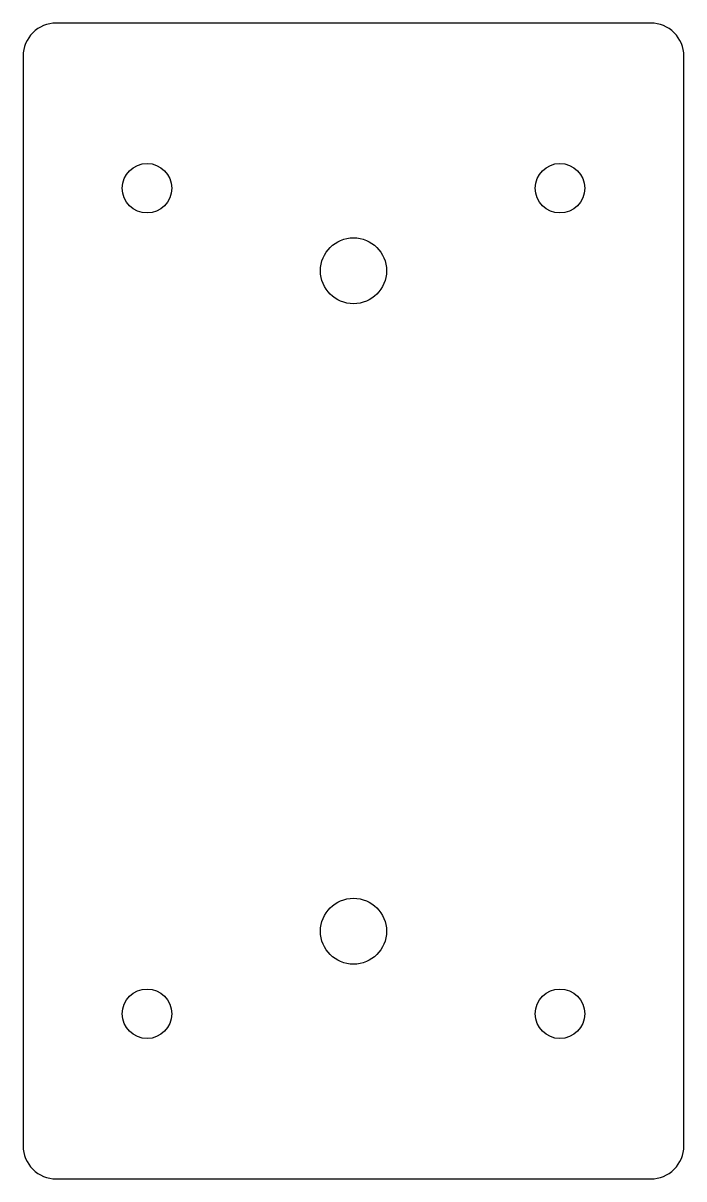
# Model space of a CAD drawing. Header units: millimetres. Extents: x -20 to 20, y -35 to 35.
import ezdxf

# ---------------------------------------------------------------- set-up
doc = ezdxf.new("R2010")
doc.units = ezdxf.units.MM

msp = doc.modelspace()

# ---------------------------------------------------------------- linework, layer by layer
msp.add_lwpolyline([(-18, 35, 0.414214), (-20, 33), (-20, -33, 0.414214), (-18, -35), (18, -35, 0.414214), (20, -33), (20, 33, 0.414214), (18, 35)], format="xyb", close=True)
for centre, radius in [((-12.5, 25), 1.5), ((12.5, 25), 1.5), ((0, 20), 2), ((0, -20), 2), ((-12.5, -25), 1.5), ((12.5, -25), 1.5)]:
    msp.add_circle(centre, radius)

doc.saveas('drawing.dxf')
